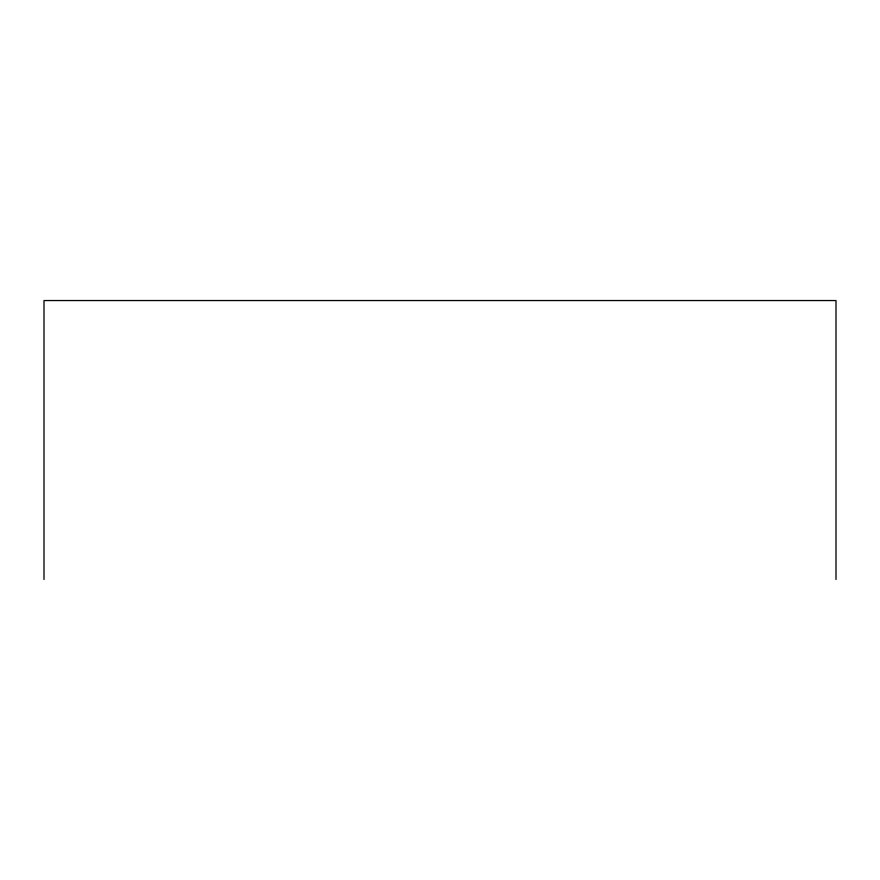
<?xml version="1.0" encoding="UTF-8"?>
<svg xmlns="http://www.w3.org/2000/svg" width="880" height="880" viewBox="0 0 880 880"><rect width="100%" height="100%" fill="white"/><g stroke="black" fill="none" stroke-linecap="round" stroke-linejoin="round"><path stroke-width="1.32" d="M836 579.458L836 300.542L44 300.542L44 579.458"/></g></svg>
